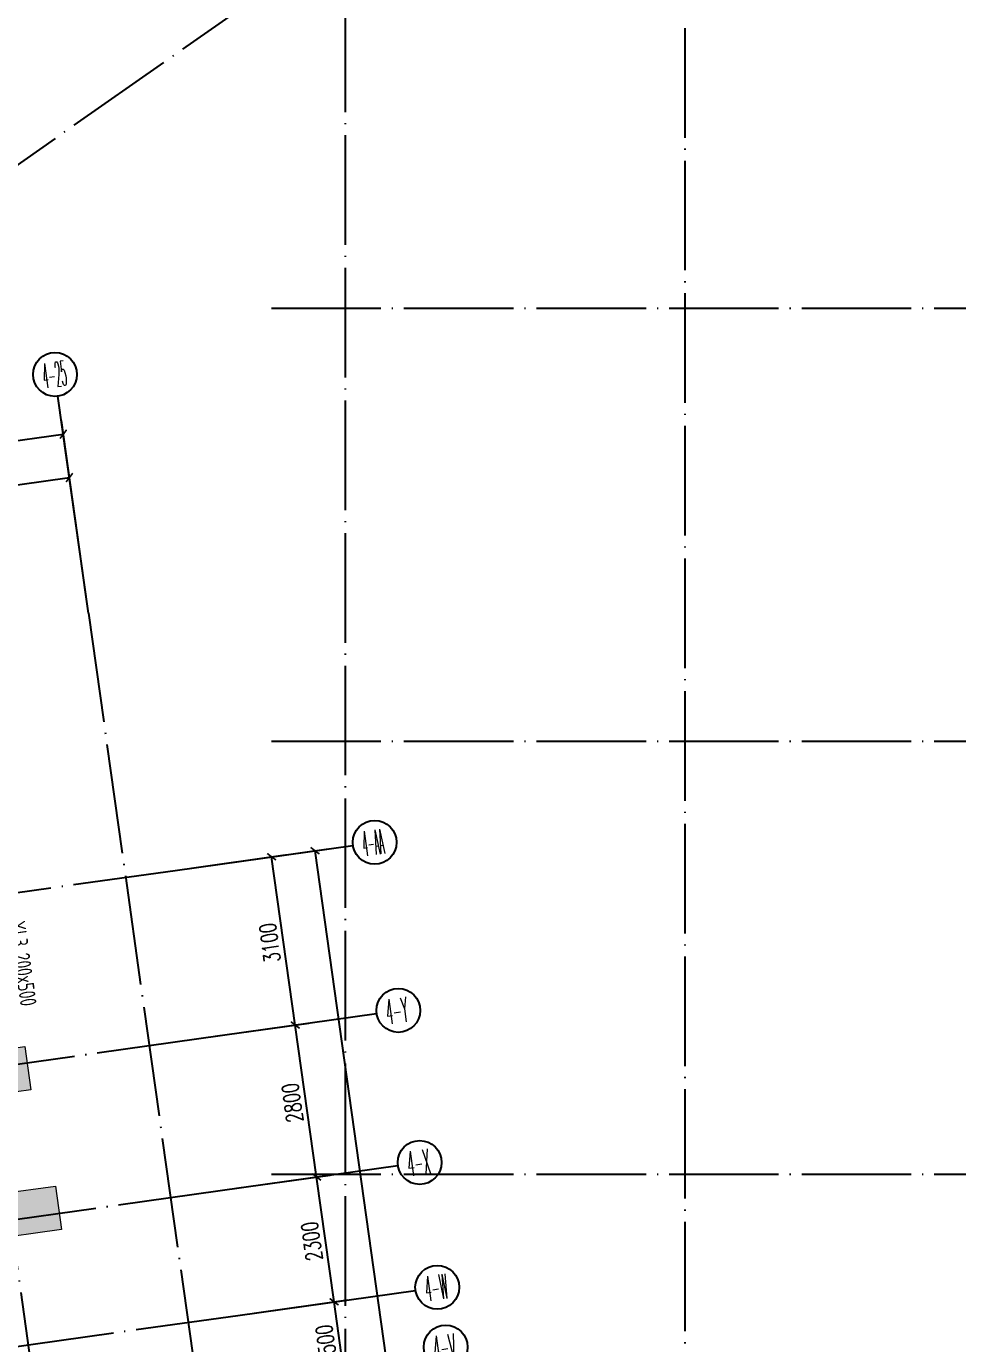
# Model space of a CAD drawing. Header units: millimetres. Extents: x 1089227 to 13101469, y 618865 to 10240562.
# Drawn here: x 3735862 to 3752863, y 4835516 to 4859553 of the extents above; entities that cross this region are included whole.
import ezdxf
from ezdxf.enums import TextEntityAlignment as Align

# ---------------------------------------------------------------- set-up
doc = ezdxf.new("R2010")
doc.units = ezdxf.units.MM
doc.header["$LTSCALE"] = 1000
doc.header["$PDMODE"] = 3
doc.header["$PDSIZE"] = 200
doc.linetypes.add('DOTE', pattern=[2.42, 2, -0.2, 0.02, -0.2])
doc.layers.get('0').update_dxf_attribs({"linetype": 'CONTINUOUS'})
doc.layers.get('Defpoints').update_dxf_attribs({"linetype": 'CONTINUOUS'})
for name, color, linetype in [('AXIS', 3, 'CONTINUOUS'), ('AXIS_TEXT', 7, 'CONTINUOUS'), ('C-H', 8, 'CONTINUOUS'), ('DOTE', 1, 'DOTE'), ('TK-TEXT', 7, 'CONTINUOUS'), ('辅助', 7, 'CONTINUOUS')]:
    doc.layers.add(name, color=color, linetype=linetype)
doc.layers.add('S-WALL', color=31, linetype='CONTINUOUS', lineweight=0)
doc.layers.add('梁名称编号', color=2, linetype='CONTINUOUS', lineweight=18)
doc.layers.add('TK-MEMO', color=8, linetype='CONTINUOUS', plot=False)
doc.styles.add('_TCH_AXIS', font='COMPLEX', dxfattribs={"bigfont": 'AllInOneBig.shx'})
doc.styles.add('_TCH_DIM_T3', font='SIMPLEX', dxfattribs={"width": 0.705882, "bigfont": 'AllInOneBig.shx'})
doc.styles.add('COMPLEX', font='COMPLEX', dxfattribs={"bigfont": 'AllInOneBig.shx'})
doc.styles.add('SADITK', font='sadixcsg.shx', dxfattribs={"bigfont": 'AllInOneBig.shx'})
doc.styles.add('SADITK-SX', font='simfang.ttf', dxfattribs={"width": 0.7})
doc.styles.add('Style 1', font='yjkeng.shx', dxfattribs={"width": 0.7, "height": 300, "bigfont": 'yjkchn.shx'})
doc.dimstyles.new('_TCH_ARCH-100', dxfattribs={"dimscale": 100, "dimtxt": 2.975, "dimasz": 1, "dimexe": 2.5, "dimexo": 3, "dimgap": 1, "dimtad": 1, "dimdec": 0, "dimzin": 0, "dimdsep": 46, "dimtxsty": '_TCH_DIM_T3', "dimblk": 'ARCHTICK', "dimcen": 0.09, "dimclrt": 7, "dimazin": 2, "dimtfac": 1, "dimtdec": 0, "dimtix": 1, "dimtmove": 2, "dimatfit": 3, "dimfxl": 0, "dimtolj": 1, "dimtzin": 0, "dimarcsym": 0})

# ---------------------------------------------------------------- blocks, each defined once
blk = doc.blocks.new('template_31-施工图_A0_A0_1.0000_3fa9c08c64a9101061c9a26412af947e', base_point=(-1189, 0))
at = {"layer": 'TK-MEMO', "style": 'SADITK', "width": 0.8}
blk.add_text('同一行需多名人员签字时，印刷体签名：1.同一行人名在同一单元中（图框、同个参照或块），若分多个，签字将出错；', height=28.5, dxfattribs=at).set_placement((-1190.26, 882.09), align=Align.BOTTOM_LEFT)
at = {"layer": 'TK-TEXT', "style": 'SADITK-SX', "width": 0.7}
for tag, p in [('市政会签', (-1176, 381.5)), ('园林会签', (-1176, 343.5)), ('幕墙会签', (-1176, 305.5)), ('装饰会签', (-1176, 267.5)), ('燃气会签', (-1176, 229.5)), ('暖通会签', (-1176, 191.5)), ('电气会签', (-1176, 153.5)), ('给排水会签', (-1176, 115.5)), ('结构会签', (-1176, 77.5)), ('建筑会签', (-1176, 39.5))]:
    blk.add_attdef(tag, text='', height=4, rotation=90, dxfattribs=at).set_placement(p, align=Align.MIDDLE_CENTER)
for tag, height, p in [('专业审定', 4, (1134.75, 268)), ('专业审核', 4, (1134.75, 248)), ('项目负责1', 4, (1134.75, 238)), ('项目负责2', 4, (1134.75, 228)), ('专业负责1', 4, (1134.75, 218)), ('专业负责2', 4, (1134.75, 208)), ('专业校对', 4, (1134.75, 198)), ('专业设计', 4, (1134.75, 188)), ('方案设计', 4, (1134.75, 178)), ('专业制图', 4, (1134.75, 168)), ('建设单位_001', 4, (1148.5, 140)), ('建设地点_001', 4, (1148.5, 124)), ('工程名称_001', 4, (1148.5, 106)), ('子项名称_001', 4, (1148.5, 86)), ('图纸名称_001', 4, (1148.5, 66)), ('版次', 4, (1129.5, 53)), ('日期', 4, (1165, 53)), ('图别', 4, (1129.5, 43)), ('图号', 4, (1165, 43)), ('合同号', 4, (1136, 30)), ('项目编号1', 2, (1114.06, 13.58)), ('阶段编号1', 2, (1132.25, 13.75)), ('子项编号1', 2, (1144.75, 13.75))]:
    blk.add_attdef(tag, text='', height=height, dxfattribs=at).set_placement(p, align=Align.MIDDLE_CENTER)
blk = doc.blocks.new('_AXISO')
blk.add_circle((0, 0), 0.5)
at = {"layer": 'AXIS_TEXT', "style": 'COMPLEX', "width": 1.041667}
blk.add_attdef('A', text='', height=0.56, dxfattribs=at).set_placement((-0.25, -0.28), (0.25, -0.28), align=Align.FIT)
blk = doc.blocks.new('_ArchTick')
at = {"color": 0, "linetype": 'ByBlock', "const_width": 0.3}
blk.add_lwpolyline([(-0.71, -0.71), (0.71, 0.71)], dxfattribs=at)
blk = doc.blocks.new('*D7')
at = {"layer": 'AXIS', "color": 0, "lineweight": -2, "transparency": 16777216}
for p, q in [((0, 40666), (0, 43916)), ((31150, 40666), (31150, 43916)), ((0, 43666), (31150, 43666))]:
    blk.add_line(p, q, dxfattribs=at)
at = {"layer": 'Defpoints', "color": 0, "transparency": 16777216}
for p in [(31150, 43666), (0, 40366), (31150, 40366)]:
    blk.add_point(p, dxfattribs=at)
at = {"layer": 'AXIS', "color": 0, "linetype": 'ByBlock', "lineweight": -2, "transparency": 16777216, "xscale": 100, "yscale": 100, "zscale": 100, "rotation": 180}
blk.add_blockref('_ArchTick', (0, 43666), dxfattribs=at)
at = {"layer": 'AXIS', "color": 0, "linetype": 'ByBlock', "lineweight": -2, "transparency": 16777216, "xscale": 100, "yscale": 100, "zscale": 100}
blk.add_blockref('_ArchTick', (31150, 43666), dxfattribs=at)
at = {"layer": 'AXIS', "color": 7, "transparency": 16777216, "insert": (15575, 43915), "char_height": 297.5, "attachment_point": 5, "style": '_TCH_DIM_T3'}
blk.add_mtext('\\A1;31150', dxfattribs=at)
blk = doc.blocks.new('*D27')
at = {"layer": 'AXIS', "color": 0, "lineweight": -2, "transparency": 16777216}
for p, q in [((28200, 40666), (28200, 43116)), ((31150, 40666), (31150, 43116)), ((28200, 42866), (31150, 42866))]:
    blk.add_line(p, q, dxfattribs=at)
at = {"layer": 'Defpoints', "color": 0, "transparency": 16777216}
for p in [(31150, 42866), (28200, 40366), (31150, 40366)]:
    blk.add_point(p, dxfattribs=at)
at = {"layer": 'AXIS', "color": 0, "linetype": 'ByBlock', "lineweight": -2, "transparency": 16777216, "xscale": 100, "yscale": 100, "zscale": 100, "rotation": 180}
blk.add_blockref('_ArchTick', (28200, 42866), dxfattribs=at)
at = {"layer": 'AXIS', "color": 0, "linetype": 'ByBlock', "lineweight": -2, "transparency": 16777216, "xscale": 100, "yscale": 100, "zscale": 100}
blk.add_blockref('_ArchTick', (31150, 42866), dxfattribs=at)
at = {"layer": 'AXIS', "color": 7, "transparency": 16777216, "insert": (29675, 43115), "char_height": 297.5, "attachment_point": 5, "style": '_TCH_DIM_T3'}
blk.add_mtext('\\A1;2950', dxfattribs=at)
blk = doc.blocks.new('*D69')
at = {"layer": 'AXIS', "color": 0, "lineweight": -2, "transparency": 16777216}
for p, q in [((32366, 35500), (34892, 35500)), ((34642, -1000), (34642, 35500)), ((32366, -1000), (34892, -1000))]:
    blk.add_line(p, q, dxfattribs=at)
at = {"layer": 'Defpoints', "color": 0, "transparency": 16777216}
for p in [(32066, 35500), (34642, 35500), (32066, -1000)]:
    blk.add_point(p, dxfattribs=at)
at = {"layer": 'AXIS', "color": 0, "linetype": 'ByBlock', "lineweight": -2, "transparency": 16777216, "xscale": 100, "yscale": 100, "zscale": 100}
for p, rotation in [((34642, 35500), 90), ((34642, -1000), 270)]:
    blk.add_blockref('_ArchTick', p, dxfattribs=dict(at, rotation=rotation))
at = {"layer": 'AXIS', "color": 7, "transparency": 16777216, "insert": (34393, 17250), "char_height": 297.5, "attachment_point": 5, "rotation": 90, "style": '_TCH_DIM_T3'}
blk.add_mtext('\\A1;36500', dxfattribs=at)
blk = doc.blocks.new('*D89')
at = {"layer": 'AXIS', "color": 0, "lineweight": -2, "transparency": 16777216}
for p, q in [((32366, 27300), (34092, 27300)), ((33842, 25800), (33842, 27300)), ((32366, 25800), (34092, 25800))]:
    blk.add_line(p, q, dxfattribs=at)
at = {"layer": 'Defpoints', "color": 0, "transparency": 16777216}
for p in [(32066, 27300), (33842, 27300), (32066, 25800)]:
    blk.add_point(p, dxfattribs=at)
at = {"layer": 'AXIS', "color": 0, "linetype": 'ByBlock', "lineweight": -2, "transparency": 16777216, "xscale": 100, "yscale": 100, "zscale": 100}
for p, rotation in [((33842, 27300), 90), ((33842, 25800), 270)]:
    blk.add_blockref('_ArchTick', p, dxfattribs=dict(at, rotation=rotation))
at = {"layer": 'AXIS', "color": 7, "transparency": 16777216, "insert": (33593, 26550), "char_height": 297.5, "attachment_point": 5, "rotation": 90, "style": '_TCH_DIM_T3'}
blk.add_mtext('\\A1;1500', dxfattribs=at)
blk = doc.blocks.new('*D90')
at = {"layer": 'AXIS', "color": 0, "lineweight": -2, "transparency": 16777216}
for p, q in [((32366, 29600), (34092, 29600)), ((33842, 27300), (33842, 29600)), ((32366, 27300), (34092, 27300))]:
    blk.add_line(p, q, dxfattribs=at)
at = {"layer": 'Defpoints', "color": 0, "transparency": 16777216}
for p in [(32066, 29600), (33842, 29600), (32066, 27300)]:
    blk.add_point(p, dxfattribs=at)
at = {"layer": 'AXIS', "color": 0, "linetype": 'ByBlock', "lineweight": -2, "transparency": 16777216, "xscale": 100, "yscale": 100, "zscale": 100}
for p, rotation in [((33842, 29600), 90), ((33842, 27300), 270)]:
    blk.add_blockref('_ArchTick', p, dxfattribs=dict(at, rotation=rotation))
at = {"layer": 'AXIS', "color": 7, "transparency": 16777216, "insert": (33593, 28450), "char_height": 297.5, "attachment_point": 5, "rotation": 90, "style": '_TCH_DIM_T3'}
blk.add_mtext('\\A1;2300', dxfattribs=at)
blk = doc.blocks.new('*D91')
at = {"layer": 'AXIS', "color": 0, "lineweight": -2, "transparency": 16777216}
for p, q in [((32366, 32400), (34092, 32400)), ((33842, 29600), (33842, 32400)), ((32366, 29600), (34092, 29600))]:
    blk.add_line(p, q, dxfattribs=at)
at = {"layer": 'Defpoints', "color": 0, "transparency": 16777216}
for p in [(32066, 32400), (33842, 32400), (32066, 29600)]:
    blk.add_point(p, dxfattribs=at)
at = {"layer": 'AXIS', "color": 0, "linetype": 'ByBlock', "lineweight": -2, "transparency": 16777216, "xscale": 100, "yscale": 100, "zscale": 100}
for p, rotation in [((33842, 32400), 90), ((33842, 29600), 270)]:
    blk.add_blockref('_ArchTick', p, dxfattribs=dict(at, rotation=rotation))
at = {"layer": 'AXIS', "color": 7, "transparency": 16777216, "insert": (33593, 31000), "char_height": 297.5, "attachment_point": 5, "rotation": 90, "style": '_TCH_DIM_T3'}
blk.add_mtext('\\A1;2800', dxfattribs=at)
blk = doc.blocks.new('*D92')
at = {"layer": 'AXIS', "color": 0, "lineweight": -2, "transparency": 16777216}
for p, q in [((32366, 35500), (34092, 35500)), ((33842, 32400), (33842, 35500)), ((32366, 32400), (34092, 32400))]:
    blk.add_line(p, q, dxfattribs=at)
at = {"layer": 'Defpoints', "color": 0, "transparency": 16777216}
for p in [(32066, 35500), (33842, 35500), (32066, 32400)]:
    blk.add_point(p, dxfattribs=at)
at = {"layer": 'AXIS', "color": 0, "linetype": 'ByBlock', "lineweight": -2, "transparency": 16777216, "xscale": 100, "yscale": 100, "zscale": 100}
for p, rotation in [((33842, 35500), 90), ((33842, 32400), 270)]:
    blk.add_blockref('_ArchTick', p, dxfattribs=dict(at, rotation=rotation))
at = {"layer": 'AXIS', "color": 7, "transparency": 16777216, "insert": (33593, 33950), "char_height": 297.5, "attachment_point": 5, "rotation": 90, "style": '_TCH_DIM_T3'}
blk.add_mtext('\\A1;3100', dxfattribs=at)
blk = doc.blocks.new('裙房轴网260428')
at = {"layer": 'DOTE', "color": 16, "linetype": 'DOTE'}
for p, q in [((-156290, 68190.1), (-156290, -1000)), ((-162490, 66234.9), (-162490, -1000)), ((-216995, -2169.2), (-151549, 43665.7)), ((-163840, 29200), (-43972.1, 29200)), ((-163840, 21300), (-43972.1, 21300)), ((-163840, 13400), (-43972.1, 13400))]:
    blk.add_line(p, q, dxfattribs=at)
blk = doc.blocks.new('QZ-TL-0808')
at = {"layer": 'C-H'}
for points in [[(-132368, -80592), (-128407, -80036), (-128296, -80828), (-129088, -80939), (-129116, -80741), (-132285, -81187)], [(-130509, -83764), (-130592, -83170), (-128810, -82920), (-128837, -82722), (-127847, -82583), (-127736, -83375)]]:
    blk.add_hatch(color=256, dxfattribs=at).paths.add_polyline_path(points)
at = {"layer": 'S-WALL'}
blk.add_lwpolyline([(-132368, -80592), (-128407, -80036), (-128296, -80828), (-129088, -80939), (-129116, -80741), (-132285, -81187), (-132368, -80592)], dxfattribs=at)
blk.add_lwpolyline([(-130509, -83764), (-130592, -83170), (-128810, -82920), (-128837, -82722), (-127847, -82583), (-127736, -83375)], close=True, dxfattribs=at)
blk = doc.blocks.new('1F柱网-0808')
blk.add_blockref('QZ-TL-0808', (144880, 148457))
blk = doc.blocks.new('2FJGBZ')
blk.add_blockref('1F柱网-0808', (0, 0))
blk = doc.blocks.new('52+', base_point=(0, -1000))
at = {"layer": 'AXIS'}
for p, q in [((31150, 40365.9), (31150, 44365.9)), ((32065.5, 35500), (35342, 35500)), ((32065.5, 32401.8), (35342, 32401.8)), ((32065.5, 29600), (35342, 29600)), ((32065.5, 27300), (35342, 27300))]:
    blk.add_line(p, q, dxfattribs=at)
at = {"layer": 'DOTE', "color": 14}
for p, q in [((28200, 40365.9), (28200, 10800)), ((31150, 40365.9), (31150, -4203.8)), ((-1268, 35500), (32065.5, 35500)), ((-1268, 32400), (32065.5, 32400)), ((-1268, 29600), (32065.5, 29600)), ((-1268, 27300), (32065.5, 27300))]:
    blk.add_line(p, q, dxfattribs=at)
at = {"layer": 'AXIS'}
ref = blk.add_blockref('_AXISO', (31150, 44765.9), dxfattribs=dict(at, xscale=800, yscale=800, zscale=800))
ref.add_attrib('A', '4-25', (30923.7, 44539.6), dxfattribs={"color": 7, "height": 452.55, "style": '_TCH_AXIS', "width": 0.259259})
ref = blk.add_blockref('_AXISO', (35742, 35500), dxfattribs=dict(at, xscale=800, yscale=800, zscale=800))
ref.add_attrib('A', '4-AA', (35515.8, 35273.7), dxfattribs={"color": 7, "height": 452.55, "style": '_TCH_AXIS', "width": 0.244186})
ref = blk.add_blockref('_AXISO', (35742, 32401.8), dxfattribs=dict(at, xscale=800, yscale=800, zscale=800))
ref.add_attrib('A', '4-Y', (35515.8, 32175.5), dxfattribs={"color": 7, "height": 452.55, "style": '_TCH_AXIS', "width": 0.318182})
ref = blk.add_blockref('_AXISO', (35742, 29600), dxfattribs=dict(at, xscale=800, yscale=800, zscale=800))
ref.add_attrib('A', '4-X', (35515.8, 29373.7), dxfattribs={"color": 7, "height": 452.55, "style": '_TCH_AXIS', "width": 0.323077})
ref = blk.add_blockref('_AXISO', (35742, 27300), dxfattribs=dict(at, xscale=800, yscale=800, zscale=800))
ref.add_attrib('A', '4-W', (35515.8, 27073.7), dxfattribs={"color": 7, "height": 452.55, "style": '_TCH_AXIS', "width": 0.304348})
ref = blk.add_blockref('_AXISO', (35742, 26200), dxfattribs=dict(at, xscale=800, yscale=800, zscale=800))
ref.add_attrib('A', '4-V', (35515.8, 25973.7), dxfattribs={"color": 7, "height": 452.55, "style": '_TCH_AXIS', "width": 0.323077})
for p1, p2, distance, picture, middle in [((0, 40365.9), (31150, 40365.9), 3300, '*D7', (15575, 43914.7)), ((28200, 40365.9), (31150, 40365.9), 2500, '*D27', (29675, 43114.7)), ((32065.5, -1000), (32065.5, 35500), -2576.5, '*D69', (34393.3, 17250)), ((32065.5, 32400), (32065.5, 35500), -1776.5, '*D92', (33593.3, 33950)), ((32065.5, 29600), (32065.5, 32400), -1776.5, '*D91', (33593.3, 31000)), ((32065.5, 27300), (32065.5, 29600), -1776.5, '*D90', (33593.3, 28450)), ((32065.5, 25800), (32065.5, 27300), -1776.5, '*D89', (33593.3, 26550))]:
    dim = blk.add_aligned_dim(p1=p1, p2=p2, distance=distance, dimstyle='_TCH_ARCH-100', dxfattribs=at)
    dim.commit()
    dim.dimension.update_dxf_attribs({"geometry": picture, "text_midpoint": middle})
blk = doc.blocks.new('塔楼轴网260428')
at = {"layer": '辅助', "rotation": 8.00000038206086}
blk.add_blockref('52+', (-192268.4, -21666.4), dxfattribs=at)
blk = doc.blocks.new('04地块地下轴网260428')
for name in ['裙房轴网260428', '塔楼轴网260428']:
    blk.add_blockref(name, (0, 0))

msp = doc.modelspace()

# ---------------------------------------------------------------- block references
for name, p in [('2FJGBZ', (3719362.209, 4772518.421)), ('04地块地下轴网260428', (3904175.334, 4825211.796))]:
    msp.add_blockref(name, p)
at = {"xscale": 150, "yscale": 150, "zscale": 150, "rotation": 35.00532206532363}
msp.add_blockref('template_31-施工图_A0_A0_1.0000_3fa9c08c64a9101061c9a26412af947e', (3701586.318, 4721512.406), dxfattribs=at)

# ---------------------------------------------------------------- texts
at = {"layer": '梁名称编号', "color": 3, "style": 'Style 1', "width": 0.7}
msp.add_text('XL3 200x500', height=300, rotation=-82, dxfattribs=at).set_placement((3735838.018, 4843247.709), align=Align.TOP_LEFT)

doc.saveas('drawing.dxf')
